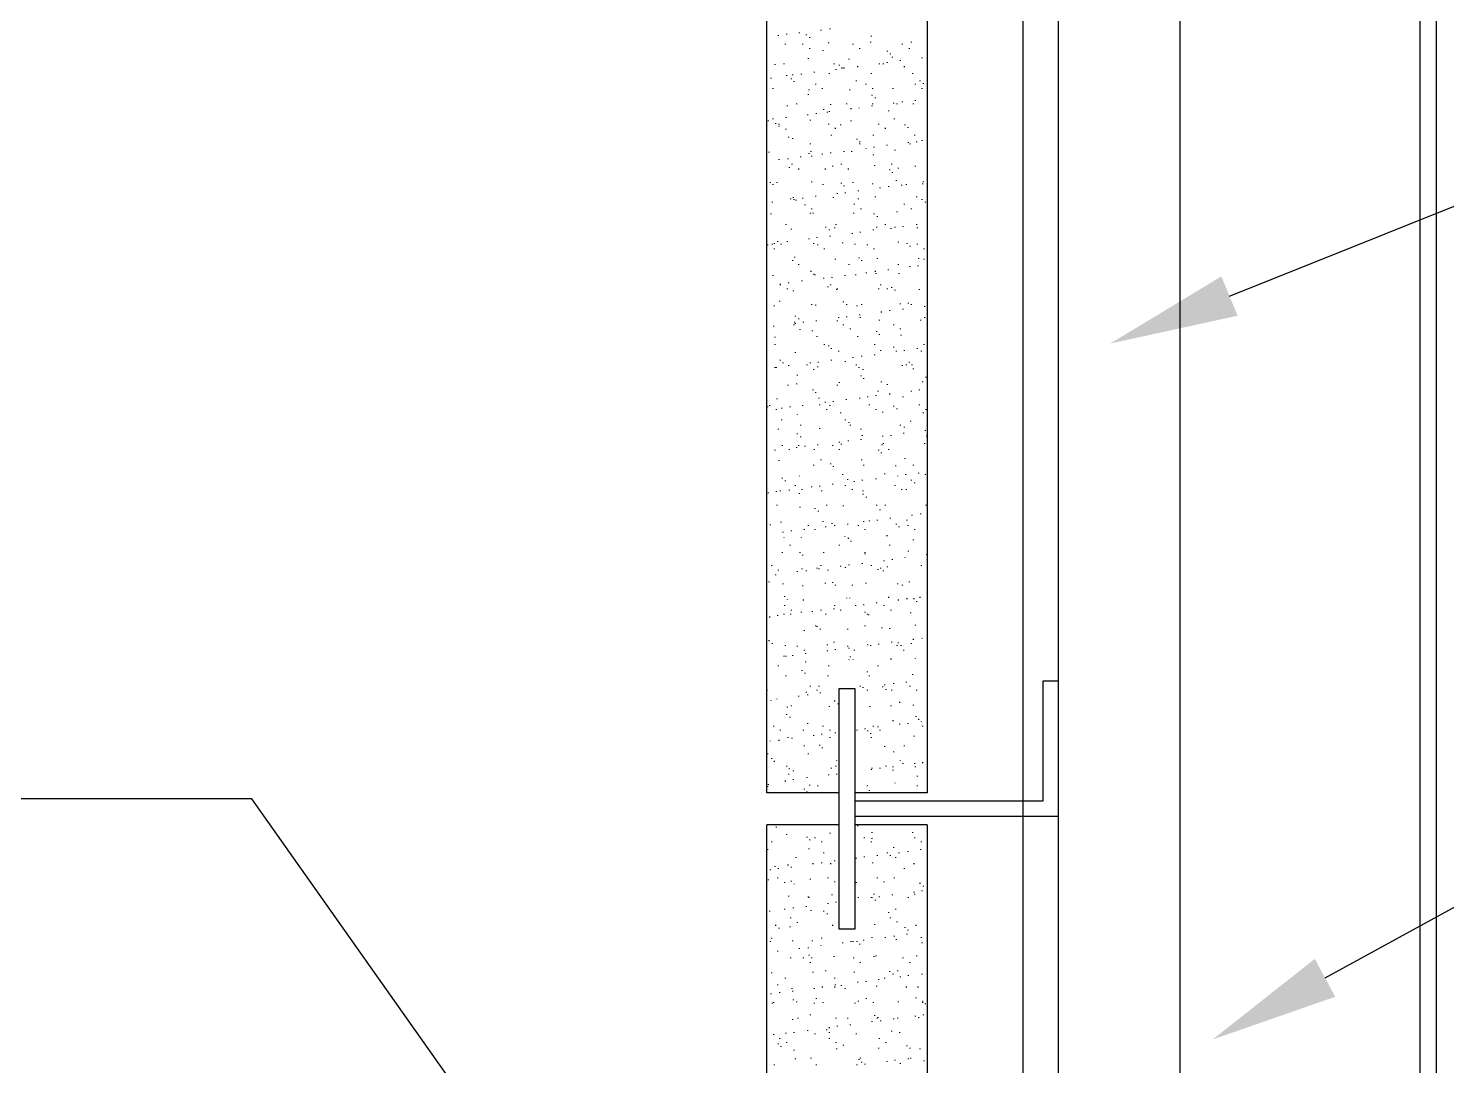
# Model space of a CAD drawing. Header units: millimetres. Extents: x 14345 to 64157, y -11631 to -3212.
# Drawn here: x 56268 to 58483, y -7291 to -5671 of the extents above; entities that cross this region are included whole.
import ezdxf

# ---------------------------------------------------------------- set-up
doc = ezdxf.new("R2010")
doc.units = ezdxf.units.MM
doc.header["$MEASUREMENT"] = 0
doc.layers.add('NewA-Zz_30_30-P_ExternalReferenceDrawing', color=7, linetype='Continuous')

msp = doc.modelspace()

# ---------------------------------------------------------------- hatches: boundary and pattern name
at = {"layer": 'NewA-Zz_30_30-P_ExternalReferenceDrawing', "linetype": 'Continuous', "lineweight": 13}
for points in [[(58156.5, -6120.1), (58131.1, -6058.7), (57957.5, -6163.5)], [(58308.9, -7183.7), (58277.1, -7124.5), (58117.3, -7250.4)]]:
    msp.add_hatch(color=7, dxfattribs=at).paths.add_polyline_path(points)

# ---------------------------------------------------------------- linework, layer by layer
at = {"layer": 'NewA-Zz_30_30-P_ExternalReferenceDrawing', "linetype": 'Continuous', "flags": 128}
for points in [[(57821, -4367.5), (57821, -8840)], [(57876, -4367.5), (57876, -8839)], [(58441.2, -8759.6), (58066.5, -8759.6), (58066.5, -4367.5)], [(58441.2, -4367.5), (58441.2, -8759.6)], [(58466.6, -4367.5), (58466.6, -8715.1)], [(57420.9, -6814.4), (57420.9, -4989.8)], [(57420.9, -6865.2), (57420.9, -4989.8), (57486.6, -4989.8)], [(57541.6, -4989.8), (57671.8, -4989.8), (57671.8, -6865.2)], [(58143.8, -6089.4), (60816.1, -5019.4), (61016.1, -5019.4)], [(57519.4, -5671.4), (57519.4, -5672.4)], [(57438.9, -5681.9), (57438.9, -5683)], [(57451.6, -5679.8), (57451.6, -5680.9)], [(57471.7, -5677.7), (57471.7, -5678.8)], [(57482.3, -5680.9), (57482.3, -5681.9)], [(57487.6, -5685.1), (57487.6, -5686.2)], [(57505.6, -5673.5), (57505.6, -5674.5)], [(57517.3, -5693.6), (57517.3, -5694.6)], [(57582.9, -5692.5), (57582.9, -5693.6)], [(57583.9, -5683), (57583.9, -5684.1)], [(57646.4, -5692.5), (57646.4, -5693.6)], [(57449.5, -5695.7), (57449.5, -5696.8)], [(57477, -5695.7), (57477, -5696.8)], [(57487.6, -5702.1), (57487.6, -5703.1)], [(57508.8, -5705.2), (57508.8, -5706.3)], [(57555.4, -5695.7), (57555.4, -5696.8)], [(57565.9, -5702.1), (57565.9, -5703.1)], [(57609.3, -5706.3), (57609.3, -5707.3)], [(57613.6, -5710.5), (57613.6, -5711.6)], [(57632.6, -5695.7), (57632.6, -5696.8)], [(57643.2, -5702.1), (57643.2, -5703.1)], [(57433.6, -5727.5), (57433.6, -5728.5)], [(57447.4, -5726.4), (57447.4, -5727.5)], [(57485.5, -5717.9), (57485.5, -5719)], [(57525.7, -5726.4), (57525.7, -5727.5)], [(57528.9, -5734.9), (57528.9, -5735.9)], [(57534.2, -5728.5), (57534.2, -5729.6)], [(57538.4, -5732.7), (57538.4, -5733.8)], [(57541.6, -5732.7), (57541.6, -5733.8)], [(57549, -5719), (57549, -5720)], [(57562.8, -5730.6), (57562.8, -5731.7)], [(57596.6, -5726.4), (57596.6, -5727.5)], [(57603, -5726.4), (57603, -5727.5)], [(57609.3, -5724.3), (57609.3, -5725.3)], [(57616.7, -5715.8), (57616.7, -5716.9)], [(57629.4, -5721.1), (57629.4, -5722.2)], [(57635.8, -5730.6), (57635.8, -5731.7)], [(57663.3, -5716.9), (57663.3, -5717.9)], [(57427.3, -5748.6), (57427.3, -5749.7)], [(57451.6, -5744.4), (57451.6, -5745.4)], [(57459, -5749.7), (57459, -5750.7)], [(57461.2, -5743.3), (57461.2, -5744.4)], [(57463.3, -5753.9), (57463.3, -5755)], [(57474.9, -5742.3), (57474.9, -5743.3)], [(57495, -5739.1), (57495, -5740.2)], [(57497.1, -5758.1), (57497.1, -5759.2)], [(57518.3, -5741.2), (57518.3, -5742.3)], [(57560.6, -5752.9), (57560.6, -5753.9)], [(57575.5, -5758.1), (57575.5, -5759.2)], [(57583.9, -5741.2), (57583.9, -5742.3)], [(57648.5, -5741.2), (57648.5, -5742.3)], [(57652.7, -5758.1), (57652.7, -5759.2)], [(57660.1, -5752.9), (57660.1, -5753.9)], [(57665.4, -5757.1), (57665.4, -5758.1)], [(57430.5, -5764.5), (57430.5, -5765.6)], [(57485.5, -5774), (57485.5, -5775.1)], [(57486.6, -5766.6), (57486.6, -5767.7)], [(57507.7, -5764.5), (57507.7, -5765.6)], [(57550.1, -5766.6), (57550.1, -5767.7)], [(57585, -5775.1), (57585, -5776.1)], [(57586, -5764.5), (57586, -5765.6)], [(57590.3, -5779.3), (57590.3, -5780.4)], [(57617.8, -5764.5), (57617.8, -5765.6)], [(57663.3, -5764.5), (57663.3, -5765.6)], [(58293, -7154.1), (60816.1, -5774), (61016.1, -5774)], [(57452.7, -5792), (57452.7, -5793.1)], [(57467.5, -5788.8), (57467.5, -5789.9)], [(57498.2, -5803.7), (57498.2, -5804.7)], [(57509.8, -5797.3), (57509.8, -5798.4)], [(57515.1, -5801.5), (57515.1, -5802.6)], [(57518.3, -5800.5), (57518.3, -5801.5)], [(57520.4, -5789.9), (57520.4, -5791)], [(57545.8, -5788.8), (57545.8, -5789.9)], [(57552.2, -5796.2), (57552.2, -5797.3)], [(57564.9, -5795.2), (57564.9, -5796.2)], [(57585, -5792), (57585, -5793.1)], [(57586, -5788.8), (57586, -5789.9)], [(57611.4, -5799.4), (57611.4, -5800.5)], [(57618.9, -5787.8), (57618.9, -5788.8)], [(57624.1, -5788.8), (57624.1, -5789.9)], [(57632.6, -5785.7), (57632.6, -5786.7)], [(57649.5, -5788.8), (57649.5, -5789.9)], [(57652.7, -5783.5), (57652.7, -5784.6)], [(57423.1, -5815.3), (57423.1, -5816.4)], [(57430.5, -5812.1), (57430.5, -5813.2)], [(57434.7, -5819.5), (57434.7, -5820.6)], [(57440, -5820.6), (57440, -5821.6)], [(57440, -5823.8), (57440, -5824.8)], [(57450.6, -5810), (57450.6, -5811.1)], [(57484.4, -5805.8), (57484.4, -5806.8)], [(57488.7, -5814.2), (57488.7, -5815.3)], [(57517.3, -5820.6), (57517.3, -5821.6)], [(57536.3, -5821.6), (57536.3, -5822.7)], [(57552.2, -5815.3), (57552.2, -5816.4)], [(57595.6, -5820.6), (57595.6, -5821.6)], [(57619.9, -5812.1), (57619.9, -5813.2)], [(57636.8, -5821.6), (57636.8, -5822.7)], [(57641.1, -5825.9), (57641.1, -5826.9)], [(57450.6, -5828), (57450.6, -5829.1)], [(57454.8, -5840.7), (57454.8, -5841.8)], [(57461.2, -5842.8), (57461.2, -5843.9)], [(57521.5, -5837.5), (57521.5, -5838.6)], [(57527.8, -5826.9), (57527.8, -5828)], [(57561.7, -5843.9), (57561.7, -5844.9)], [(57565.9, -5848.1), (57565.9, -5849.2)], [(57587.1, -5837.5), (57587.1, -5838.6)], [(57606.2, -5826.9), (57606.2, -5828)], [(57651.7, -5837.5), (57651.7, -5838.6)], [(57654.8, -5848.1), (57654.8, -5849.2)], [(57663.3, -5846), (57663.3, -5847)], [(57424.1, -5864), (57424.1, -5865)], [(57486.6, -5866.1), (57486.6, -5867.2)], [(57488.7, -5851.3), (57488.7, -5852.3)], [(57489.7, -5862.9), (57489.7, -5864)], [(57490.8, -5870.3), (57490.8, -5871.4)], [(57507.7, -5867.2), (57507.7, -5868.2)], [(57520.4, -5865), (57520.4, -5866.1)], [(57541.6, -5862.9), (57541.6, -5864)], [(57553.2, -5862.9), (57553.2, -5864)], [(57565.9, -5851.3), (57565.9, -5852.3)], [(57575.5, -5858.7), (57575.5, -5859.7)], [(57587.1, -5868.2), (57587.1, -5869.3)], [(57588.2, -5856.6), (57588.2, -5857.6)], [(57608.3, -5853.4), (57608.3, -5854.5)], [(57621, -5860.8), (57621, -5861.9)], [(57642.1, -5849.2), (57642.1, -5850.2)], [(57644.3, -5851.3), (57644.3, -5852.3)], [(57440, -5875.6), (57440, -5876.7)], [(57453.8, -5874.6), (57453.8, -5875.6)], [(57455.9, -5888.3), (57455.9, -5889.4)], [(57460.1, -5883), (57460.1, -5884.1)], [(57470.7, -5890.4), (57470.7, -5891.5)], [(57473.9, -5871.4), (57473.9, -5872.4)], [(57512, -5890.4), (57512, -5891.5)], [(57523.6, -5886.2), (57523.6, -5887.3)], [(57537.4, -5883), (57537.4, -5884.1)], [(57547.9, -5890.4), (57547.9, -5891.5)], [(57589.2, -5885.1), (57589.2, -5886.2)], [(57612.5, -5891.5), (57612.5, -5892.6)], [(57615.7, -5883), (57615.7, -5884.1)], [(57626.3, -5889.4), (57626.3, -5890.4)], [(57652.7, -5886.2), (57652.7, -5887.3)], [(57426.2, -5911.6), (57426.2, -5912.7)], [(57430.5, -5914.8), (57430.5, -5915.8)], [(57436.8, -5911.6), (57436.8, -5912.7)], [(57490.8, -5910.5), (57490.8, -5911.6)], [(57508.8, -5914.8), (57508.8, -5915.8)], [(57537.4, -5912.7), (57537.4, -5913.7)], [(57555.4, -5911.6), (57555.4, -5912.7)], [(57586, -5913.7), (57586, -5914.8)], [(57616.7, -5895.7), (57616.7, -5896.8)], [(57623.1, -5908.4), (57623.1, -5909.5)], [(57639, -5914.8), (57639, -5915.8)], [(57664.4, -5913.7), (57664.4, -5914.8)], [(57665.4, -5910.5), (57665.4, -5911.6)], [(57458, -5937), (57458, -5938.1)], [(57462.2, -5934.9), (57462.2, -5935.9)], [(57477, -5935.9), (57477, -5937)], [(57497.1, -5932.8), (57497.1, -5933.8)], [(57524.7, -5934.9), (57524.7, -5935.9)], [(57531, -5928.5), (57531, -5929.6)], [(57541.6, -5916.9), (57541.6, -5918)], [(57543.7, -5927.5), (57543.7, -5928.5)], [(57563.8, -5924.3), (57563.8, -5925.4)], [(57563.8, -5937), (57563.8, -5938.1)], [(57590.3, -5933.8), (57590.3, -5934.9)], [(57597.7, -5920.1), (57597.7, -5921.1)], [(57611.4, -5918), (57611.4, -5919)], [(57631.6, -5915.8), (57631.6, -5916.9)], [(57654.8, -5933.8), (57654.8, -5934.9)], [(57429.4, -5942.3), (57429.4, -5943.4)], [(57463.3, -5938.1), (57463.3, -5939.1)], [(57466.5, -5939.1), (57466.5, -5940.2)], [(57480.2, -5946.5), (57480.2, -5947.6)], [(57488.7, -5959.2), (57488.7, -5960.3)], [(57490.8, -5952.9), (57490.8, -5953.9)], [(57492.9, -5959.2), (57492.9, -5960.3)], [(57556.4, -5959.2), (57556.4, -5960.3)], [(57557.5, -5945.5), (57557.5, -5946.5)], [(57568.1, -5952.9), (57568.1, -5953.9)], [(57624.1, -5957.1), (57624.1, -5958.2)], [(57635.8, -5945.5), (57635.8, -5946.5)], [(57646.4, -5952.9), (57646.4, -5953.9)], [(57663.3, -5938.1), (57663.3, -5939.1)], [(57668.6, -5942.3), (57668.6, -5943.4)], [(57427.3, -5960.3), (57427.3, -5961.3)], [(57450.6, -5977.2), (57450.6, -5978.3)], [(57513, -5981.5), (57513, -5982.5)], [(57528.9, -5977.2), (57528.9, -5978.3)], [(57588.2, -5960.3), (57588.2, -5961.3)], [(57592.4, -5981.5), (57592.4, -5982.5)], [(57593.5, -5964.5), (57593.5, -5965.6)], [(57606.2, -5977.2), (57606.2, -5978.3)], [(57621, -5981.5), (57621, -5982.5)], [(57633.7, -5980.4), (57633.7, -5981.5)], [(57654.8, -5977.2), (57654.8, -5978.3)], [(57437.9, -6003.7), (57437.9, -6004.7)], [(57452.7, -6003.7), (57452.7, -6004.7)], [(57459, -5984.6), (57459, -5985.7)], [(57486.6, -5999.4), (57486.6, -6000.5)], [(57499.3, -5997.3), (57499.3, -5998.4)], [(57518.3, -5985.7), (57518.3, -5986.7)], [(57519.4, -5995.2), (57519.4, -5996.3)], [(57526.8, -5982.5), (57526.8, -5983.6)], [(57554.3, -5991), (57554.3, -5992)], [(57567, -5988.9), (57567, -5989.9)], [(57587.1, -5985.7), (57587.1, -5986.7)], [(57614.6, -5983.6), (57614.6, -5984.6)], [(57655.9, -5982.5), (57655.9, -5983.6)], [(57422, -6009), (57422, -6010)], [(57429.4, -6007.9), (57429.4, -6009)], [(57432.6, -6006.9), (57432.6, -6007.9)], [(57432.6, -6015.3), (57432.6, -6016.4)], [(57443.2, -6007.9), (57443.2, -6009)], [(57494, -6006.9), (57494, -6007.9)], [(57500.3, -6009), (57500.3, -6010)], [(57510.9, -6015.3), (57510.9, -6016.4)], [(57539.5, -6005.8), (57539.5, -6006.9)], [(57558.5, -6007.9), (57558.5, -6009)], [(57577.6, -6009), (57577.6, -6010)], [(57588.2, -6015.3), (57588.2, -6016.4)], [(57626.3, -6004.7), (57626.3, -6005.8)], [(57640, -6006.9), (57640, -6007.9)], [(57644.3, -6011.1), (57644.3, -6012.1)], [(57655.9, -6007.9), (57655.9, -6009)], [(57666.5, -6015.3), (57666.5, -6016.4)], [(57461.2, -6033.3), (57461.2, -6034.4)], [(57464.3, -6028), (57464.3, -6029.1)], [(57470.7, -6039.7), (57470.7, -6040.7)], [(57527.8, -6031.2), (57527.8, -6032.3)], [(57549, -6039.7), (57549, -6040.7)], [(57564.9, -6029.1), (57564.9, -6030.1)], [(57569.1, -6033.3), (57569.1, -6034.4)], [(57593.5, -6030.1), (57593.5, -6031.2)], [(57626.3, -6039.7), (57626.3, -6040.7)], [(57644.3, -6042.8), (57644.3, -6043.9)], [(57657, -6041.8), (57657, -6042.8)], [(57658, -6030.1), (57658, -6031.2)], [(57666.5, -6031.2), (57666.5, -6032.3)], [(57430.5, -6056.6), (57430.5, -6057.7)], [(57454.8, -6068.2), (57454.8, -6069.3)], [(57476, -6065.1), (57476, -6066.1)], [(57489.7, -6050.2), (57489.7, -6051.3)], [(57494, -6054.5), (57494, -6055.5)], [(57496.1, -6055.5), (57496.1, -6056.6)], [(57509.8, -6060.8), (57509.8, -6061.9)], [(57522.5, -6059.8), (57522.5, -6060.8)], [(57542.7, -6056.6), (57542.7, -6057.7)], [(57559.6, -6055.5), (57559.6, -6056.6)], [(57576.5, -6052.4), (57576.5, -6053.4)], [(57590.3, -6050.2), (57590.3, -6051.3)], [(57591.3, -6053.4), (57591.3, -6054.5)], [(57610.4, -6048.1), (57610.4, -6049.2)], [(57627.3, -6053.4), (57627.3, -6054.5)], [(57442.1, -6070.4), (57442.1, -6071.4)], [(57442.1, -6071.4), (57442.1, -6072.5)], [(57452.7, -6077.8), (57452.7, -6078.8)], [(57462.2, -6080.9), (57462.2, -6082)], [(57516.2, -6074.6), (57516.2, -6075.6)], [(57520.4, -6071.4), (57520.4, -6072.5)], [(57530, -6078.8), (57530, -6079.9)], [(57531, -6077.8), (57531, -6078.8)], [(57595.6, -6077.8), (57595.6, -6078.8)], [(57598.7, -6071.4), (57598.7, -6072.5)], [(57609.3, -6077.8), (57609.3, -6078.8)], [(57615.7, -6075.6), (57615.7, -6076.7)], [(57621, -6079.9), (57621, -6080.9)], [(57659.1, -6078.8), (57659.1, -6079.9)], [(57432.6, -6104.2), (57432.6, -6105.3)], [(57441.1, -6096.8), (57441.1, -6097.9)], [(57490.8, -6102.1), (57490.8, -6103.2)], [(57497.1, -6103.2), (57497.1, -6104.2)], [(57540.5, -6097.9), (57540.5, -6098.9)], [(57545.8, -6102.1), (57545.8, -6103.2)], [(57561.7, -6104.2), (57561.7, -6105.3)], [(57569.1, -6102.1), (57569.1, -6103.2)], [(57599.8, -6113.7), (57599.8, -6114.8)], [(57612.5, -6111.6), (57612.5, -6112.7)], [(57629.4, -6101), (57629.4, -6102.1)], [(57633.7, -6109.5), (57633.7, -6110.6)], [(57642.1, -6100), (57642.1, -6101)], [(57646.4, -6102.1), (57646.4, -6103.2)], [(57667.5, -6105.3), (57667.5, -6106.3)], [(57431.5, -6136), (57431.5, -6137)], [(57463.3, -6133.9), (57463.3, -6134.9)], [(57464.3, -6129.6), (57464.3, -6130.7)], [(57465.4, -6120.1), (57465.4, -6121.2)], [(57465.4, -6131.7), (57465.4, -6132.8)], [(57470.7, -6124.3), (57470.7, -6125.4)], [(57478.1, -6129.6), (57478.1, -6130.7)], [(57498.2, -6127.5), (57498.2, -6128.6)], [(57531, -6127.5), (57531, -6128.6)], [(57533.1, -6122.2), (57533.1, -6123.3)], [(57540.5, -6133.9), (57540.5, -6134.9)], [(57545.8, -6121.2), (57545.8, -6122.2)], [(57565.9, -6118), (57565.9, -6119)], [(57567, -6122.2), (57567, -6123.3)], [(57596.6, -6126.4), (57596.6, -6127.5)], [(57618.9, -6133.9), (57618.9, -6134.9)], [(57661.2, -6126.4), (57661.2, -6127.5)], [(57667.5, -6122.2), (57667.5, -6123.3)], [(57433.6, -6152.9), (57433.6, -6154)], [(57472.8, -6141.3), (57472.8, -6142.3)], [(57491.9, -6143.4), (57491.9, -6144.4)], [(57499.3, -6151.8), (57499.3, -6152.9)], [(57551.1, -6140.2), (57551.1, -6141.3)], [(57562.8, -6151.8), (57562.8, -6152.9)], [(57592.4, -6144.4), (57592.4, -6145.5)], [(57596.6, -6148.7), (57596.6, -6149.7)], [(57629.4, -6140.2), (57629.4, -6141.3)], [(57630.5, -6149.7), (57630.5, -6150.8)], [(57433.6, -6164.5), (57433.6, -6165.6)], [(57465.4, -6177.2), (57465.4, -6178.3)], [(57510.9, -6164.5), (57510.9, -6165.6)], [(57517.3, -6166.7), (57517.3, -6167.7)], [(57521.5, -6170.9), (57521.5, -6172)], [(57533.1, -6175.1), (57533.1, -6176.2)], [(57589.2, -6164.5), (57589.2, -6165.6)], [(57589.2, -6180.4), (57589.2, -6181.5)], [(57598.7, -6174.1), (57598.7, -6175.1)], [(57618.9, -6168.8), (57618.9, -6169.8)], [(57623.1, -6175.1), (57623.1, -6176.2)], [(57635.8, -6174.1), (57635.8, -6175.1)], [(57655.9, -6170.9), (57655.9, -6172)], [(57662.2, -6175.1), (57662.2, -6176.2)], [(57666.5, -6164.5), (57666.5, -6165.6)], [(57433.6, -6200.5), (57433.6, -6201.6)], [(57435.8, -6200.5), (57435.8, -6201.6)], [(57442.1, -6188.9), (57442.1, -6189.9)], [(57446.3, -6193.1), (57446.3, -6194.2)], [(57454.8, -6197.4), (57454.8, -6198.4)], [(57483.4, -6196.3), (57483.4, -6197.4)], [(57488.7, -6193.1), (57488.7, -6194.2)], [(57500.3, -6199.5), (57500.3, -6200.5)], [(57501.4, -6192.1), (57501.4, -6193.1)], [(57521.5, -6188.9), (57521.5, -6189.9)], [(57543.7, -6191), (57543.7, -6192.1)], [(57555.4, -6184.7), (57555.4, -6185.7)], [(57560.6, -6196.3), (57560.6, -6197.4)], [(57564.9, -6200.5), (57564.9, -6201.6)], [(57569.1, -6182.5), (57569.1, -6183.6)], [(57632.6, -6197.4), (57632.6, -6198.4)], [(57639, -6196.3), (57639, -6197.4)], [(57643.2, -6192.1), (57643.2, -6193.1)], [(57647.4, -6196.3), (57647.4, -6197.4)], [(57649.5, -6202.6), (57649.5, -6203.7)], [(57468.6, -6212.2), (57468.6, -6213.2)], [(57494, -6203.7), (57494, -6204.8)], [(57534.2, -6223.8), (57534.2, -6224.9)], [(57568.1, -6213.2), (57568.1, -6214.3)], [(57571.2, -6203.7), (57571.2, -6204.8)], [(57572.3, -6217.5), (57572.3, -6218.5)], [(57599.8, -6222.8), (57599.8, -6223.8)], [(57664.4, -6222.8), (57664.4, -6223.8)], [(57669.7, -6215.3), (57669.7, -6216.4)], [(57453.8, -6228), (57453.8, -6229.1)], [(57467.5, -6225.9), (57467.5, -6227)], [(57492.9, -6235.5), (57492.9, -6236.5)], [(57497.1, -6239.7), (57497.1, -6240.7)], [(57531, -6228), (57531, -6229.1)], [(57578.6, -6246), (57578.6, -6247.1)], [(57591.3, -6243.9), (57591.3, -6245)], [(57594.5, -6237.6), (57594.5, -6238.6)], [(57609.3, -6227), (57609.3, -6228)], [(57612.5, -6241.8), (57612.5, -6242.9)], [(57633.7, -6246), (57633.7, -6247.1)], [(57646.4, -6237.6), (57646.4, -6238.6)], [(57659.1, -6235.5), (57659.1, -6236.5)], [(57422, -6261.9), (57422, -6263)], [(57425.2, -6259.8), (57425.2, -6260.9)], [(57435.8, -6266.1), (57435.8, -6267.2)], [(57436.8, -6249.2), (57436.8, -6250.3)], [(57444.2, -6264), (57444.2, -6265.1)], [(57456.9, -6261.9), (57456.9, -6263)], [(57477, -6259.8), (57477, -6260.9)], [(57502.4, -6248.2), (57502.4, -6249.2)], [(57503.5, -6258.7), (57503.5, -6259.8)], [(57512, -6254.5), (57512, -6255.6)], [(57514.1, -6266.1), (57514.1, -6267.2)], [(57519.4, -6259.8), (57519.4, -6260.9)], [(57524.7, -6253.4), (57524.7, -6254.5)], [(57544.8, -6250.3), (57544.8, -6251.3)], [(57565.9, -6248.2), (57565.9, -6249.2)], [(57580.8, -6258.7), (57580.8, -6259.8)], [(57591.3, -6266.1), (57591.3, -6267.2)], [(57618.9, -6260.9), (57618.9, -6261.9)], [(57624.1, -6265.1), (57624.1, -6266.1)], [(57659.1, -6258.7), (57659.1, -6259.8)], [(57669.7, -6266.1), (57669.7, -6267.2)], [(57444.2, -6282), (57444.2, -6283.1)], [(57468.6, -6273.6), (57468.6, -6274.6)], [(57473.9, -6290.5), (57473.9, -6291.5)], [(57536.3, -6271.4), (57536.3, -6272.5)], [(57543.7, -6282), (57543.7, -6283.1)], [(57549, -6286.3), (57549, -6287.3)], [(57551.1, -6290.5), (57551.1, -6291.5)], [(57601.9, -6270.4), (57601.9, -6271.4)], [(57629.4, -6290.5), (57629.4, -6291.5)], [(57645.3, -6284.1), (57645.3, -6285.2)], [(57665.4, -6271.4), (57665.4, -6272.5)], [(57438.9, -6296.8), (57438.9, -6297.9)], [(57468.6, -6304.2), (57468.6, -6305.3)], [(57473.9, -6308.5), (57473.9, -6309.5)], [(57503.5, -6295.8), (57503.5, -6296.8)], [(57568.1, -6296.8), (57568.1, -6297.9)], [(57568.1, -6312.7), (57568.1, -6313.8)], [(57570.2, -6306.4), (57570.2, -6307.4)], [(57601.9, -6307.4), (57601.9, -6308.5)], [(57614.6, -6306.4), (57614.6, -6307.4)], [(57634.7, -6303.2), (57634.7, -6304.2)], [(57635.8, -6293.7), (57635.8, -6294.7)], [(57668.6, -6299), (57668.6, -6300)], [(57670.7, -6307.4), (57670.7, -6308.5)], [(57433.6, -6329.6), (57433.6, -6330.7)], [(57445.3, -6322.2), (57445.3, -6323.3)], [(57455.9, -6328.6), (57455.9, -6329.6)], [(57467.5, -6325.4), (57467.5, -6326.5)], [(57470.7, -6322.2), (57470.7, -6323.3)], [(57480.2, -6323.3), (57480.2, -6324.4)], [(57495, -6328.6), (57495, -6329.6)], [(57500.3, -6321.2), (57500.3, -6322.2)], [(57523.6, -6322.2), (57523.6, -6323.3)], [(57534.2, -6316.9), (57534.2, -6318)], [(57534.2, -6328.6), (57534.2, -6329.6)], [(57537.4, -6320.1), (57537.4, -6321.2)], [(57547.9, -6314.8), (57547.9, -6315.9)], [(57595.6, -6329.6), (57595.6, -6330.7)], [(57599.8, -6333.9), (57599.8, -6334.9)], [(57600.9, -6321.2), (57600.9, -6322.2)], [(57603, -6319.1), (57603, -6320.1)], [(57611.4, -6328.6), (57611.4, -6329.6)], [(57667.5, -6319.1), (57667.5, -6320.1)], [(57440, -6345.5), (57440, -6346.6)], [(57494, -6352.9), (57494, -6354)], [(57505.6, -6344.5), (57505.6, -6345.5)], [(57520.4, -6350.8), (57520.4, -6351.9)], [(57524.7, -6355), (57524.7, -6356.1)], [(57569.1, -6344.5), (57569.1, -6345.5)], [(57572.3, -6352.9), (57572.3, -6354)], [(57622, -6354), (57622, -6355)], [(57636.8, -6342.3), (57636.8, -6343.4)], [(57649.5, -6352.9), (57649.5, -6354)], [(57445.3, -6373), (57445.3, -6374.1)], [(57449.5, -6377.3), (57449.5, -6378.3)], [(57471.7, -6369.9), (57471.7, -6370.9)], [(57539.5, -6367.7), (57539.5, -6368.8)], [(57546.9, -6375.2), (57546.9, -6376.2)], [(57557.5, -6378.3), (57557.5, -6379.4)], [(57570.2, -6376.2), (57570.2, -6377.3)], [(57591.3, -6374.1), (57591.3, -6375.2)], [(57605.1, -6366.7), (57605.1, -6367.7)], [(57625.2, -6369.9), (57625.2, -6370.9)], [(57637.9, -6367.7), (57637.9, -6368.8)], [(57646.4, -6376.2), (57646.4, -6377.3)], [(57658, -6365.6), (57658, -6366.7)], [(57668.6, -6367.7), (57668.6, -6368.8)], [(57423.1, -6396.3), (57423.1, -6397.4)], [(57435.8, -6394.2), (57435.8, -6395.3)], [(57442.1, -6393.1), (57442.1, -6394.2)], [(57455.9, -6392.1), (57455.9, -6393.1)], [(57465.4, -6384.7), (57465.4, -6385.7)], [(57471.7, -6397.4), (57471.7, -6398.4)], [(57476, -6391), (57476, -6392.1)], [(57490.8, -6386.8), (57490.8, -6387.9)], [(57503.5, -6385.7), (57503.5, -6386.8)], [(57506.7, -6393.1), (57506.7, -6394.2)], [(57523.6, -6382.6), (57523.6, -6383.6)], [(57543.7, -6384.7), (57543.7, -6385.7)], [(57554.3, -6391), (57554.3, -6392.1)], [(57571.2, -6393.1), (57571.2, -6394.2)], [(57571.2, -6398.4), (57571.2, -6399.5)], [(57621, -6384.7), (57621, -6385.7)], [(57631.6, -6391), (57631.6, -6392.1)], [(57639, -6391), (57639, -6392.1)], [(57651.7, -6380.4), (57651.7, -6381.5)], [(57436.8, -6415.4), (57436.8, -6416.4)], [(57472.8, -6418.5), (57472.8, -6419.6)], [(57496.1, -6420.7), (57496.1, -6421.7)], [(57514.1, -6415.4), (57514.1, -6416.4)], [(57540.5, -6416.4), (57540.5, -6417.5)], [(57576.5, -6402.7), (57576.5, -6403.7)], [(57592.4, -6415.4), (57592.4, -6416.4)], [(57597.7, -6422.8), (57597.7, -6423.8)], [(57606.2, -6415.4), (57606.2, -6416.4)], [(57669.7, -6415.4), (57669.7, -6416.4)], [(57670.7, -6415.4), (57670.7, -6416.4)], [(57426.2, -6446.1), (57426.2, -6447.1)], [(57443.2, -6441.8), (57443.2, -6442.9)], [(57501.4, -6424.9), (57501.4, -6426)], [(57508.8, -6440.8), (57508.8, -6441.8)], [(57522.5, -6443.9), (57522.5, -6445)], [(57546.9, -6445), (57546.9, -6446.1)], [(57572.3, -6440.8), (57572.3, -6441.8)], [(57580.8, -6439.7), (57580.8, -6440.8)], [(57593.5, -6438.7), (57593.5, -6439.7)], [(57613.6, -6435.5), (57613.6, -6436.5)], [(57623.1, -6445), (57623.1, -6446.1)], [(57640, -6438.7), (57640, -6439.7)], [(57647.4, -6431.2), (57647.4, -6432.3)], [(57661.2, -6429.1), (57661.2, -6430.2)], [(57446.3, -6457.7), (57446.3, -6458.8)], [(57447.4, -6466.2), (57447.4, -6467.2)], [(57459, -6455.6), (57459, -6456.6)], [(57474.9, -6466.2), (57474.9, -6467.2)], [(57479.2, -6453.5), (57479.2, -6454.5)], [(57485.5, -6447.1), (57485.5, -6448.2)], [(57496.1, -6453.5), (57496.1, -6454.5)], [(57513, -6449.2), (57513, -6450.3)], [(57526.8, -6447.1), (57526.8, -6448.2)], [(57542.7, -6464.1), (57542.7, -6465.1)], [(57547.9, -6467.2), (57547.9, -6468.3)], [(57563.8, -6447.1), (57563.8, -6448.2)], [(57574.4, -6453.5), (57574.4, -6454.5)], [(57608.3, -6463), (57608.3, -6464.1)], [(57627.3, -6449.2), (57627.3, -6450.3)], [(57641.1, -6447.1), (57641.1, -6448.2)], [(57651.7, -6453.5), (57651.7, -6454.5)], [(57445.3, -6489.5), (57445.3, -6490.5)], [(57456.9, -6477.8), (57456.9, -6478.9)], [(57472.8, -6489.5), (57472.8, -6490.5)], [(57509.8, -6489.5), (57509.8, -6490.5)], [(57534.2, -6477.8), (57534.2, -6478.9)], [(57552.2, -6471.5), (57552.2, -6472.5)], [(57574.4, -6489.5), (57574.4, -6490.5)], [(57612.5, -6477.8), (57612.5, -6478.9)], [(57642.1, -6487.3), (57642.1, -6488.4)], [(57649.5, -6469.3), (57649.5, -6470.4)], [(57428.4, -6509.6), (57428.4, -6510.6)], [(57477, -6493.7), (57477, -6494.7)], [(57505.6, -6509.6), (57505.6, -6510.6)], [(57536.3, -6510.6), (57536.3, -6511.7)], [(57543.7, -6512.7), (57543.7, -6513.8)], [(57549, -6508.5), (57549, -6509.6)], [(57570.2, -6506.4), (57570.2, -6507.4)], [(57574.4, -6491.6), (57574.4, -6492.6)], [(57583.9, -6509.6), (57583.9, -6510.6)], [(57604, -6502.2), (57604, -6503.2)], [(57609.3, -6511.7), (57609.3, -6512.7)], [(57616.7, -6500), (57616.7, -6501.1)], [(57636.8, -6496.9), (57636.8, -6497.9)], [(57662.2, -6509.6), (57662.2, -6510.6)], [(57670.7, -6492.6), (57670.7, -6493.7)], [(57424.1, -6535), (57424.1, -6536)], [(57434.7, -6524.4), (57434.7, -6525.4)], [(57438.9, -6517), (57438.9, -6518)], [(57468.6, -6519.1), (57468.6, -6520.1)], [(57476, -6514.9), (57476, -6515.9)], [(57482.3, -6518), (57482.3, -6519.1)], [(57499.3, -6513.8), (57499.3, -6514.9)], [(57502.4, -6514.9), (57502.4, -6515.9)], [(57516.2, -6517), (57516.2, -6518)], [(57594.5, -6515.9), (57594.5, -6517)], [(57598.7, -6513.8), (57598.7, -6514.9)], [(57603, -6518), (57603, -6519.1)], [(57643.2, -6535), (57643.2, -6536)], [(57446.3, -6538.1), (57446.3, -6539.2)], [(57477, -6541.3), (57477, -6542.4)], [(57512, -6537.1), (57512, -6538.1)], [(57523.6, -6536), (57523.6, -6537.1)], [(57527.8, -6540.3), (57527.8, -6541.3)], [(57554.3, -6540.3), (57554.3, -6541.3)], [(57575.5, -6537.1), (57575.5, -6538.1)], [(57625.2, -6538.1), (57625.2, -6539.2)], [(57632.6, -6540.3), (57632.6, -6541.3)], [(57448.5, -6558.2), (57448.5, -6559.3)], [(57448.5, -6572), (57448.5, -6573.1)], [(57452.7, -6562.5), (57452.7, -6563.5)], [(57459, -6579.4), (57459, -6580.5)], [(57478.1, -6563.5), (57478.1, -6564.6)], [(57505.6, -6579.4), (57505.6, -6580.5)], [(57525.7, -6577.3), (57525.7, -6578.4)], [(57526.8, -6572), (57526.8, -6573.1)], [(57536.3, -6579.4), (57536.3, -6580.5)], [(57545.8, -6560.4), (57545.8, -6561.4)], [(57550.1, -6560.4), (57550.1, -6561.4)], [(57559.6, -6572), (57559.6, -6573.1)], [(57572.3, -6570.9), (57572.3, -6572)], [(57592.4, -6567.8), (57592.4, -6568.8)], [(57604, -6572), (57604, -6573.1)], [(57611.4, -6559.3), (57611.4, -6560.4)], [(57614.6, -6579.4), (57614.6, -6580.5)], [(57626.3, -6563.5), (57626.3, -6564.6)], [(57640, -6561.4), (57640, -6562.5)], [(57650.6, -6561.4), (57650.6, -6562.5)], [(57654.8, -6565.7), (57654.8, -6566.7)], [(57660.1, -6559.3), (57660.1, -6560.4)], [(57425.2, -6590), (57425.2, -6591.1)], [(57437.9, -6587.9), (57437.9, -6588.9)], [(57447.4, -6585.8), (57447.4, -6586.8)], [(57458, -6585.8), (57458, -6586.8)], [(57474.9, -6582.6), (57474.9, -6583.6)], [(57491.9, -6581.5), (57491.9, -6582.6)], [(57513, -6585.8), (57513, -6586.8)], [(57574.4, -6582.6), (57574.4, -6583.6)], [(57577.6, -6585.8), (57577.6, -6586.8)], [(57579.7, -6586.8), (57579.7, -6587.9)], [(57645.3, -6583.6), (57645.3, -6584.7)], [(57479.2, -6611.2), (57479.2, -6612.2)], [(57497.1, -6603.8), (57497.1, -6604.8)], [(57499.3, -6604.8), (57499.3, -6605.9)], [(57504.6, -6609), (57504.6, -6610.1)], [(57546.9, -6609), (57546.9, -6610.1)], [(57574.4, -6603.8), (57574.4, -6604.8)], [(57600.9, -6606.9), (57600.9, -6608)], [(57612.5, -6608), (57612.5, -6609)], [(57652.7, -6602.7), (57652.7, -6603.8)], [(57663.3, -6623.9), (57663.3, -6624.9)], [(57424.1, -6627), (57424.1, -6628.1)], [(57429.4, -6631.3), (57429.4, -6632.3)], [(57449.5, -6634.4), (57449.5, -6635.5)], [(57468.6, -6635.5), (57468.6, -6636.6)], [(57479.2, -6641.9), (57479.2, -6642.9)], [(57515.1, -6633.4), (57515.1, -6634.4)], [(57515.1, -6642.9), (57515.1, -6644)], [(57525.7, -6629.2), (57525.7, -6630.2)], [(57527.8, -6640.8), (57527.8, -6641.9)], [(57546.9, -6635.5), (57546.9, -6636.6)], [(57549, -6638.7), (57549, -6639.7)], [(57557.5, -6641.9), (57557.5, -6642.9)], [(57578.6, -6633.4), (57578.6, -6634.4)], [(57582.9, -6634.4), (57582.9, -6635.5)], [(57595.6, -6632.3), (57595.6, -6633.4)], [(57615.7, -6629.2), (57615.7, -6630.2)], [(57624.1, -6634.4), (57624.1, -6635.5)], [(57626.3, -6630.2), (57626.3, -6631.3)], [(57630.5, -6634.4), (57630.5, -6635.5)], [(57634.7, -6641.9), (57634.7, -6642.9)], [(57646.4, -6631.3), (57646.4, -6632.3)], [(57649.5, -6624.9), (57649.5, -6626)], [(57438.9, -6666.2), (57438.9, -6667.3)], [(57447.4, -6651.4), (57447.4, -6652.4)], [(57450.6, -6651.4), (57450.6, -6652.4)], [(57461.2, -6650.3), (57461.2, -6651.4)], [(57481.3, -6647.1), (57481.3, -6648.2)], [(57481.3, -6659.8), (57481.3, -6660.9)], [(57517.3, -6666.2), (57517.3, -6667.3)], [(57549, -6656.7), (57549, -6657.7)], [(57551.1, -6652.4), (57551.1, -6653.5)], [(57555.4, -6656.7), (57555.4, -6657.7)], [(57594.5, -6666.2), (57594.5, -6667.3)], [(57614.6, -6655.6), (57614.6, -6656.7)], [(57652.7, -6654.6), (57652.7, -6655.6)], [(57450.6, -6682.1), (57450.6, -6683.1)], [(57476, -6673.6), (57476, -6674.7)], [(57480.2, -6677.8), (57480.2, -6678.9)], [(57516.2, -6682.1), (57516.2, -6683.1)], [(57577.6, -6675.7), (57577.6, -6676.8)], [(57580.8, -6682.1), (57580.8, -6683.1)], [(57648.5, -6680), (57648.5, -6681)], [(57420.9, -6704.3), (57420.9, -6705.4)], [(57482.3, -6707.5), (57482.3, -6708.5)], [(57484.4, -6711.7), (57484.4, -6712.8)], [(57488.7, -6697.9), (57488.7, -6699)], [(57499.3, -6704.3), (57499.3, -6705.4)], [(57502.4, -6697.9), (57502.4, -6699)], [(57504.6, -6708.5), (57504.6, -6709.6)], [(57558.5, -6877.9), (57852.7, -6877.9), (57852.7, -6690.5), (57876, -6690.5), (57876, -6902.2), (57558.5, -6902.2)], [(57567, -6697.9), (57567, -6699)], [(57571.2, -6700.1), (57571.2, -6701.1)], [(57577.6, -6704.3), (57577.6, -6705.4)], [(57601.9, -6699), (57601.9, -6700.1)], [(57605.1, -6695.8), (57605.1, -6696.9)], [(57607.2, -6703.2), (57607.2, -6704.3)], [(57615.7, -6704.3), (57615.7, -6705.4)], [(57618.9, -6693.7), (57618.9, -6694.8)], [(57639, -6691.6), (57639, -6692.7)], [(57644.3, -6697.9), (57644.3, -6699)], [(57654.8, -6704.3), (57654.8, -6705.4)], [(57427.3, -6720.2), (57427.3, -6721.2)], [(57436.8, -6718.1), (57436.8, -6719.1)], [(57452.7, -6730.8), (57452.7, -6731.8)], [(57459, -6728.6), (57459, -6729.7)], [(57470.7, -6713.8), (57470.7, -6714.9)], [(57518.3, -6729.7), (57518.3, -6730.8)], [(57526.8, -6721.2), (57526.8, -6722.3)], [(57532.1, -6725.5), (57532.1, -6726.5)], [(57581.8, -6729.7), (57581.8, -6730.8)], [(57614.6, -6728.6), (57614.6, -6729.7)], [(57628.4, -6723.3), (57628.4, -6724.4)], [(57649.5, -6727.6), (57649.5, -6728.6)], [(57451.6, -6742.4), (57451.6, -6743.5)], [(57456.9, -6746.6), (57456.9, -6747.7)], [(57484.4, -6756.2), (57484.4, -6757.2)], [(57617.8, -6751.9), (57617.8, -6753)], [(57641.1, -6756.2), (57641.1, -6757.2)], [(57653.8, -6745.6), (57653.8, -6746.6)], [(57658, -6749.8), (57658, -6750.9)], [(57662.2, -6753), (57662.2, -6754)], [(57431.5, -6760.4), (57431.5, -6761.4)], [(57442.1, -6766.7), (57442.1, -6767.8)], [(57453.8, -6778.4), (57453.8, -6779.4)], [(57478.1, -6766.7), (57478.1, -6767.8)], [(57494, -6775.2), (57494, -6776.3)], [(57506.7, -6773.1), (57506.7, -6774.1)], [(57508.8, -6760.4), (57508.8, -6761.4)], [(57519.4, -6766.7), (57519.4, -6767.8)], [(57519.4, -6778.4), (57519.4, -6779.4)], [(57527.8, -6771), (57527.8, -6772)], [(57561.7, -6766.7), (57561.7, -6767.8)], [(57574.4, -6764.6), (57574.4, -6765.7)], [(57578.6, -6767.8), (57578.6, -6768.9)], [(57582.9, -6772), (57582.9, -6773.1)], [(57583.9, -6778.4), (57583.9, -6779.4)], [(57587.1, -6760.4), (57587.1, -6761.4)], [(57594.5, -6761.4), (57594.5, -6762.5)], [(57597.7, -6766.7), (57597.7, -6767.8)], [(57628.4, -6757.2), (57628.4, -6758.3)], [(57650.6, -6776.3), (57650.6, -6777.3)], [(57664.4, -6760.4), (57664.4, -6761.4)], [(57426.2, -6783.7), (57426.2, -6784.7)], [(57440, -6782.6), (57440, -6783.7)], [(57460.1, -6779.4), (57460.1, -6780.5)], [(57479.2, -6791.1), (57479.2, -6792.1)], [(57503.5, -6790), (57503.5, -6791.1)], [(57507.7, -6794.3), (57507.7, -6795.3)], [(57605.1, -6792.1), (57605.1, -6793.2)], [(57618.9, -6800.6), (57618.9, -6801.7)], [(57635.8, -6791.1), (57635.8, -6792.1)], [(57422, -6803.8), (57422, -6804.8)], [(57428.4, -6811.2), (57428.4, -6812.2)], [(57432.6, -6815.4), (57432.6, -6816.5)], [(57451.6, -6822.8), (57451.6, -6823.9)], [(57485.5, -6803.8), (57485.5, -6804.8)], [(57528.9, -6822.8), (57528.9, -6823.9)], [(57530, -6814.4), (57530, -6815.4)], [(57607.2, -6822.8), (57607.2, -6823.9)], [(57629.4, -6814.4), (57629.4, -6815.4)], [(57633.7, -6818.6), (57633.7, -6819.7)], [(57651.7, -6818.6), (57651.7, -6819.7)], [(57664.4, -6817.5), (57664.4, -6818.6)], [(57454.8, -6835.5), (57454.8, -6836.6)], [(57455.9, -6827.1), (57455.9, -6828.1)], [(57462.2, -6830.2), (57462.2, -6831.3)], [(57462.2, -6844), (57462.2, -6845.1)], [(57483.4, -6840.8), (57483.4, -6841.9)], [(57517.3, -6836.6), (57517.3, -6837.6)], [(57521.5, -6826), (57521.5, -6827.1)], [(57530, -6835.5), (57530, -6836.6)], [(57558.5, -6840.8), (57558.5, -6841.9)], [(57583.9, -6828.1), (57583.9, -6829.2)], [(57585, -6826), (57585, -6827.1)], [(57597.7, -6826), (57597.7, -6827.1)], [(57617.8, -6823.9), (57617.8, -6824.9)], [(57617.8, -6829.2), (57617.8, -6830.2)], [(57652.7, -6823.9), (57652.7, -6824.9)], [(57655.9, -6838.7), (57655.9, -6839.8)], [(57534.2, -6865.2), (57420.9, -6865.2)], [(57422, -6854.6), (57422, -6855.6)], [(57423.1, -6851.4), (57423.1, -6852.5)], [(57449.5, -6846.1), (57449.5, -6847.2)], [(57479.2, -6858.8), (57479.2, -6859.9)], [(57483.4, -6863), (57483.4, -6864.1)], [(57487.6, -6852.5), (57487.6, -6853.5)], [(57500.3, -6853.5), (57500.3, -6854.6)], [(57671.8, -6865.2), (57558.5, -6865.2)], [(57577.6, -6853.5), (57577.6, -6854.6)], [(57580.8, -6860.9), (57580.8, -6862)], [(57621, -6849.3), (57621, -6850.3)], [(57655.9, -6853.5), (57655.9, -6854.6)], [(57966, -8785), (56616.6, -6874.7), (55007.5, -6874.7)], [(57671.8, -6914.9), (57671.8, -8840), (57420.9, -8840), (57420.9, -6914.9)], [(57534.2, -6914.9), (57420.9, -6914.9)], [(57435.8, -6918.1), (57435.8, -6919.1)], [(57451.6, -6929.7), (57451.6, -6930.8)], [(57483.4, -6934), (57483.4, -6935)], [(57519.4, -6927.6), (57519.4, -6928.7)], [(57671.8, -6914.9), (57558.5, -6914.9)], [(57562.8, -6916), (57562.8, -6917)], [(57585, -6926.5), (57585, -6927.6)], [(57648.5, -6926.5), (57648.5, -6927.6)], [(57422, -6953), (57422, -6954.1)], [(57428.4, -6941.4), (57428.4, -6942.4)], [(57486.6, -6951.9), (57486.6, -6953)], [(57487.6, -6938.2), (57487.6, -6939.2)], [(57496.1, -6935), (57496.1, -6936.1)], [(57506.7, -6941.4), (57506.7, -6942.4)], [(57573.3, -6935), (57573.3, -6936.1)], [(57583.9, -6941.4), (57583.9, -6942.4)], [(57585, -6936.1), (57585, -6937.1)], [(57618.9, -6949.8), (57618.9, -6950.9)], [(57641.1, -6956.2), (57641.1, -6957.2)], [(57651.7, -6935), (57651.7, -6936.1)], [(57661.2, -6953), (57661.2, -6954.1)], [(57662.2, -6941.4), (57662.2, -6942.4)], [(57453.8, -6977.3), (57453.8, -6978.4)], [(57466.5, -6965.7), (57466.5, -6966.8)], [(57492.9, -6975.2), (57492.9, -6976.3)], [(57506.7, -6974.2), (57506.7, -6975.2)], [(57509.8, -6958.3), (57509.8, -6959.4)], [(57520.4, -6975.2), (57520.4, -6976.3)], [(57526.8, -6971), (57526.8, -6972.1)], [(57560.6, -6966.8), (57560.6, -6967.8)], [(57573.3, -6964.6), (57573.3, -6965.7)], [(57586, -6974.2), (57586, -6975.2)], [(57593.5, -6962.5), (57593.5, -6963.6)], [(57609.3, -6958.3), (57609.3, -6959.4)], [(57613.6, -6962.5), (57613.6, -6963.6)], [(57622, -6965.7), (57622, -6966.8)], [(57627.3, -6958.3), (57627.3, -6959.4)], [(57650.6, -6975.2), (57650.6, -6976.3)], [(57423.1, -7000.6), (57423.1, -7001.7)], [(57426.2, -6984.8), (57426.2, -6985.8)], [(57433.6, -6979.5), (57433.6, -6980.5)], [(57437.9, -6997.5), (57437.9, -6998.5)], [(57438.9, -6982.6), (57438.9, -6983.7)], [(57459, -6980.5), (57459, -6981.6)], [(57488.7, -6999.6), (57488.7, -7000.6)], [(57516.2, -6997.5), (57516.2, -6998.5)], [(57593.5, -6997.5), (57593.5, -6998.5)], [(57619.9, -6997.5), (57619.9, -6998.5)], [(57635.8, -6982.6), (57635.8, -6983.7)], [(57448.5, -7004.9), (57448.5, -7005.9)], [(57459, -7002.7), (57459, -7003.8)], [(57463.3, -7007), (57463.3, -7008)], [(57526.8, -7003.8), (57526.8, -7004.9)], [(57560.6, -7004.9), (57560.6, -7005.9)], [(57604, -7003.8), (57604, -7004.9)], [(57650.6, -7019.7), (57650.6, -7020.7)], [(57660.1, -7005.9), (57660.1, -7007)], [(57663.3, -7017.6), (57663.3, -7018.6)], [(57665.4, -7010.2), (57665.4, -7011.2)], [(57454.8, -7026), (57454.8, -7027.1)], [(57462.2, -7044), (57462.2, -7045.1)], [(57482.3, -7041.9), (57482.3, -7043)], [(57485.5, -7027.1), (57485.5, -7028.1)], [(57486.6, -7028.1), (57486.6, -7029.2)], [(57516.2, -7037.7), (57516.2, -7038.7)], [(57522.5, -7023.9), (57522.5, -7025)], [(57528.9, -7035.6), (57528.9, -7036.6)], [(57563.8, -7028.1), (57563.8, -7029.2)], [(57583.9, -7028.1), (57583.9, -7029.2)], [(57585, -7028.1), (57585, -7029.2)], [(57588.2, -7022.9), (57588.2, -7023.9)], [(57590.3, -7032.4), (57590.3, -7033.4)], [(57596.6, -7027.1), (57596.6, -7028.1)], [(57616.7, -7023.9), (57616.7, -7025)], [(57642.1, -7028.1), (57642.1, -7029.2)], [(57651.7, -7022.9), (57651.7, -7023.9)], [(57425.2, -7049.3), (57425.2, -7050.4)], [(57448.5, -7046.1), (57448.5, -7047.2)], [(57458, -7059.9), (57458, -7061)], [(57489.7, -7048.3), (57489.7, -7049.3)], [(57509.8, -7049.3), (57509.8, -7050.4)], [(57515.1, -7053.5), (57515.1, -7054.6)], [(57611.4, -7051.4), (57611.4, -7052.5)], [(57613.6, -7059.9), (57613.6, -7061)], [(57622, -7046.1), (57622, -7047.2)], [(57624.1, -7066.2), (57624.1, -7067.3)], [(57434.7, -7071.5), (57434.7, -7072.6)], [(57440, -7075.8), (57440, -7076.8)], [(57456.9, -7073.7), (57456.9, -7074.7)], [(57468.6, -7067.3), (57468.6, -7068.4)], [(57523.6, -7071.5), (57523.6, -7072.6)], [(57589.2, -7070.5), (57589.2, -7071.5)], [(57619.9, -7088.5), (57619.9, -7089.5)], [(57636.8, -7074.7), (57636.8, -7075.8)], [(57640, -7085.3), (57640, -7086.4)], [(57641.1, -7078.9), (57641.1, -7080)], [(57653.8, -7071.5), (57653.8, -7072.6)], [(57426.2, -7096.9), (57426.2, -7098)], [(57428.4, -7091.6), (57428.4, -7092.7)], [(57461.2, -7095.9), (57461.2, -7096.9)], [(57471.7, -7107.5), (57471.7, -7108.6)], [(57485.5, -7106.5), (57485.5, -7107.5)], [(57491.9, -7095.9), (57491.9, -7096.9)], [(57505.6, -7103.3), (57505.6, -7104.3)], [(57506.7, -7091.6), (57506.7, -7092.7)], [(57539.5, -7099.1), (57539.5, -7100.1)], [(57552.2, -7096.9), (57552.2, -7098)], [(57555.4, -7096.9), (57555.4, -7098)], [(57561.7, -7096.9), (57561.7, -7098)], [(57565.9, -7101.2), (57565.9, -7102.2)], [(57572.3, -7094.8), (57572.3, -7095.9)], [(57585, -7090.6), (57585, -7091.6)], [(57606.2, -7090.6), (57606.2, -7091.6)], [(57623.1, -7093.8), (57623.1, -7094.8)], [(57662.2, -7090.6), (57662.2, -7091.6)], [(57663.3, -7099.1), (57663.3, -7100.1)], [(57437.9, -7111.8), (57437.9, -7112.8)], [(57458, -7122.3), (57458, -7123.4)], [(57478.1, -7122.3), (57478.1, -7123.4)], [(57486.6, -7118.1), (57486.6, -7119.2)], [(57488.7, -7129.7), (57488.7, -7130.8)], [(57490.8, -7122.3), (57490.8, -7123.4)], [(57525.7, -7120.2), (57525.7, -7121.3)], [(57556.4, -7122.3), (57556.4, -7123.4)], [(57567, -7129.7), (57567, -7130.8)], [(57588.2, -7120.2), (57588.2, -7121.3)], [(57591.3, -7119.2), (57591.3, -7120.2)], [(57633.7, -7122.3), (57633.7, -7123.4)], [(57644.3, -7129.7), (57644.3, -7130.8)], [(57654.8, -7119.2), (57654.8, -7120.2)], [(57428.4, -7145.6), (57428.4, -7146.7)], [(57449.5, -7154.1), (57449.5, -7155.1)], [(57492.9, -7144.6), (57492.9, -7145.6)], [(57513, -7142.4), (57513, -7143.5)], [(57526.8, -7154.1), (57526.8, -7155.1)], [(57557.5, -7144.6), (57557.5, -7145.6)], [(57605.1, -7154.1), (57605.1, -7155.1)], [(57612.5, -7143.5), (57612.5, -7144.6)], [(57617.8, -7147.7), (57617.8, -7148.8)], [(57625.2, -7142.4), (57625.2, -7143.5)], [(57629.4, -7152), (57629.4, -7153)], [(57642.1, -7149.9), (57642.1, -7150.9)], [(57663.3, -7147.7), (57663.3, -7148.8)], [(57437.9, -7164.7), (57437.9, -7165.7)], [(57441.1, -7176.3), (57441.1, -7177.4)], [(57460.1, -7170), (57460.1, -7171)], [(57461.2, -7174.2), (57461.2, -7175.3)], [(57495, -7170), (57495, -7171)], [(57507.7, -7167.8), (57507.7, -7168.9)], [(57526.8, -7167.8), (57526.8, -7168.9)], [(57527.8, -7164.7), (57527.8, -7165.7)], [(57537.4, -7165.7), (57537.4, -7166.8)], [(57542.7, -7170), (57542.7, -7171)], [(57562.8, -7160.4), (57562.8, -7161.5)], [(57575.5, -7159.4), (57575.5, -7160.4)], [(57592.4, -7166.8), (57592.4, -7167.8)], [(57595.6, -7156.2), (57595.6, -7157.3)], [(57639, -7167.8), (57639, -7168.9)], [(57657, -7167.8), (57657, -7168.9)], [(57427.3, -7178.4), (57427.3, -7179.5)], [(57429.4, -7193.2), (57429.4, -7194.3)], [(57431.5, -7192.2), (57431.5, -7193.2)], [(57462.2, -7188), (57462.2, -7189)], [(57467.5, -7191.1), (57467.5, -7192.2)], [(57495, -7193.2), (57495, -7194.3)], [(57498.2, -7185.8), (57498.2, -7186.9)], [(57508.8, -7192.2), (57508.8, -7193.2)], [(57558.5, -7193.2), (57558.5, -7194.3)], [(57563.8, -7190.1), (57563.8, -7191.1)], [(57576.5, -7185.8), (57576.5, -7186.9)], [(57587.1, -7192.2), (57587.1, -7193.2)], [(57626.3, -7191.1), (57626.3, -7192.2)], [(57653.8, -7184.8), (57653.8, -7185.8)], [(57664.4, -7190.1), (57664.4, -7191.1)], [(57664.4, -7192.2), (57664.4, -7193.2)], [(57668.6, -7194.3), (57668.6, -7195.4)], [(57461.2, -7218.6), (57461.2, -7219.7)], [(57469.6, -7216.5), (57469.6, -7217.6)], [(57488.7, -7211.2), (57488.7, -7212.3)], [(57528.9, -7216.5), (57528.9, -7217.6)], [(57546.9, -7216.5), (57546.9, -7217.6)], [(57585, -7221.8), (57585, -7222.9)], [(57589.2, -7212.3), (57589.2, -7213.4)], [(57593.5, -7216.5), (57593.5, -7217.6)], [(57594.5, -7215.5), (57594.5, -7216.5)], [(57598.7, -7220.8), (57598.7, -7221.8)], [(57618.9, -7217.6), (57618.9, -7218.6)], [(57625.2, -7216.5), (57625.2, -7217.6)], [(57652.7, -7213.4), (57652.7, -7214.4)], [(57658, -7215.5), (57658, -7216.5)], [(57665.4, -7211.2), (57665.4, -7212.3)], [(57431.5, -7241.9), (57431.5, -7243)], [(57450.6, -7239.8), (57450.6, -7240.9)], [(57463.3, -7238.8), (57463.3, -7239.8)], [(57484.4, -7235.6), (57484.4, -7236.6)], [(57496.1, -7240.9), (57496.1, -7241.9)], [(57514.1, -7234.5), (57514.1, -7235.6)], [(57518.3, -7231.3), (57518.3, -7232.4)], [(57518.3, -7238.8), (57518.3, -7239.8)], [(57531, -7229.2), (57531, -7230.3)], [(57551.1, -7227.1), (57551.1, -7228.2)], [(57560.6, -7240.9), (57560.6, -7241.9)], [(57615.7, -7236.6), (57615.7, -7237.7)], [(57628.4, -7238.8), (57628.4, -7239.8)], [(57438.9, -7256.7), (57438.9, -7257.8)], [(57441.1, -7248.3), (57441.1, -7249.3)], [(57443.2, -7261), (57443.2, -7262)], [(57451.6, -7254.6), (57451.6, -7255.7)], [(57463.3, -7266.3), (57463.3, -7267.3)], [(57518.3, -7248.3), (57518.3, -7249.3)], [(57528.9, -7254.6), (57528.9, -7255.7)], [(57530, -7264.2), (57530, -7265.2)], [(57540.5, -7258.9), (57540.5, -7259.9)], [(57595.6, -7263.1), (57595.6, -7264.2)], [(57596.6, -7248.3), (57596.6, -7249.3)], [(57607.2, -7254.6), (57607.2, -7255.7)], [(57640, -7259.9), (57640, -7261)], [(57644.3, -7263.1), (57644.3, -7264.2)], [(57660.1, -7264.2), (57660.1, -7265.2)], [(57465.4, -7280), (57465.4, -7281.1)], [(57489.7, -7279), (57489.7, -7280)], [(57564.9, -7281.1), (57564.9, -7282.1)], [(57567, -7279), (57567, -7280)], [(57569.1, -7285.3), (57569.1, -7286.4)], [(57574.4, -7288.5), (57574.4, -7289.6)], [(57608.3, -7284.3), (57608.3, -7285.3)], [(57621, -7282.1), (57621, -7283.2)], [(57629.4, -7287.4), (57629.4, -7288.5)], [(57642.1, -7280), (57642.1, -7281.1)], [(57645.3, -7279), (57645.3, -7280)], [(57666.5, -7283.2), (57666.5, -7284.3)], [(57432.6, -7289.6), (57432.6, -7290.6)], [(57498.2, -7289.6), (57498.2, -7290.6)], [(57561.7, -7289.6), (57561.7, -7290.6)]]:
    msp.add_lwpolyline(points, dxfattribs=at)
msp.add_lwpolyline([(57558.5, -6702.2), (57558.5, -7077.9), (57534.2, -7077.9), (57534.2, -6702.2)], close=True, dxfattribs=at)

doc.saveas('drawing.dxf')
